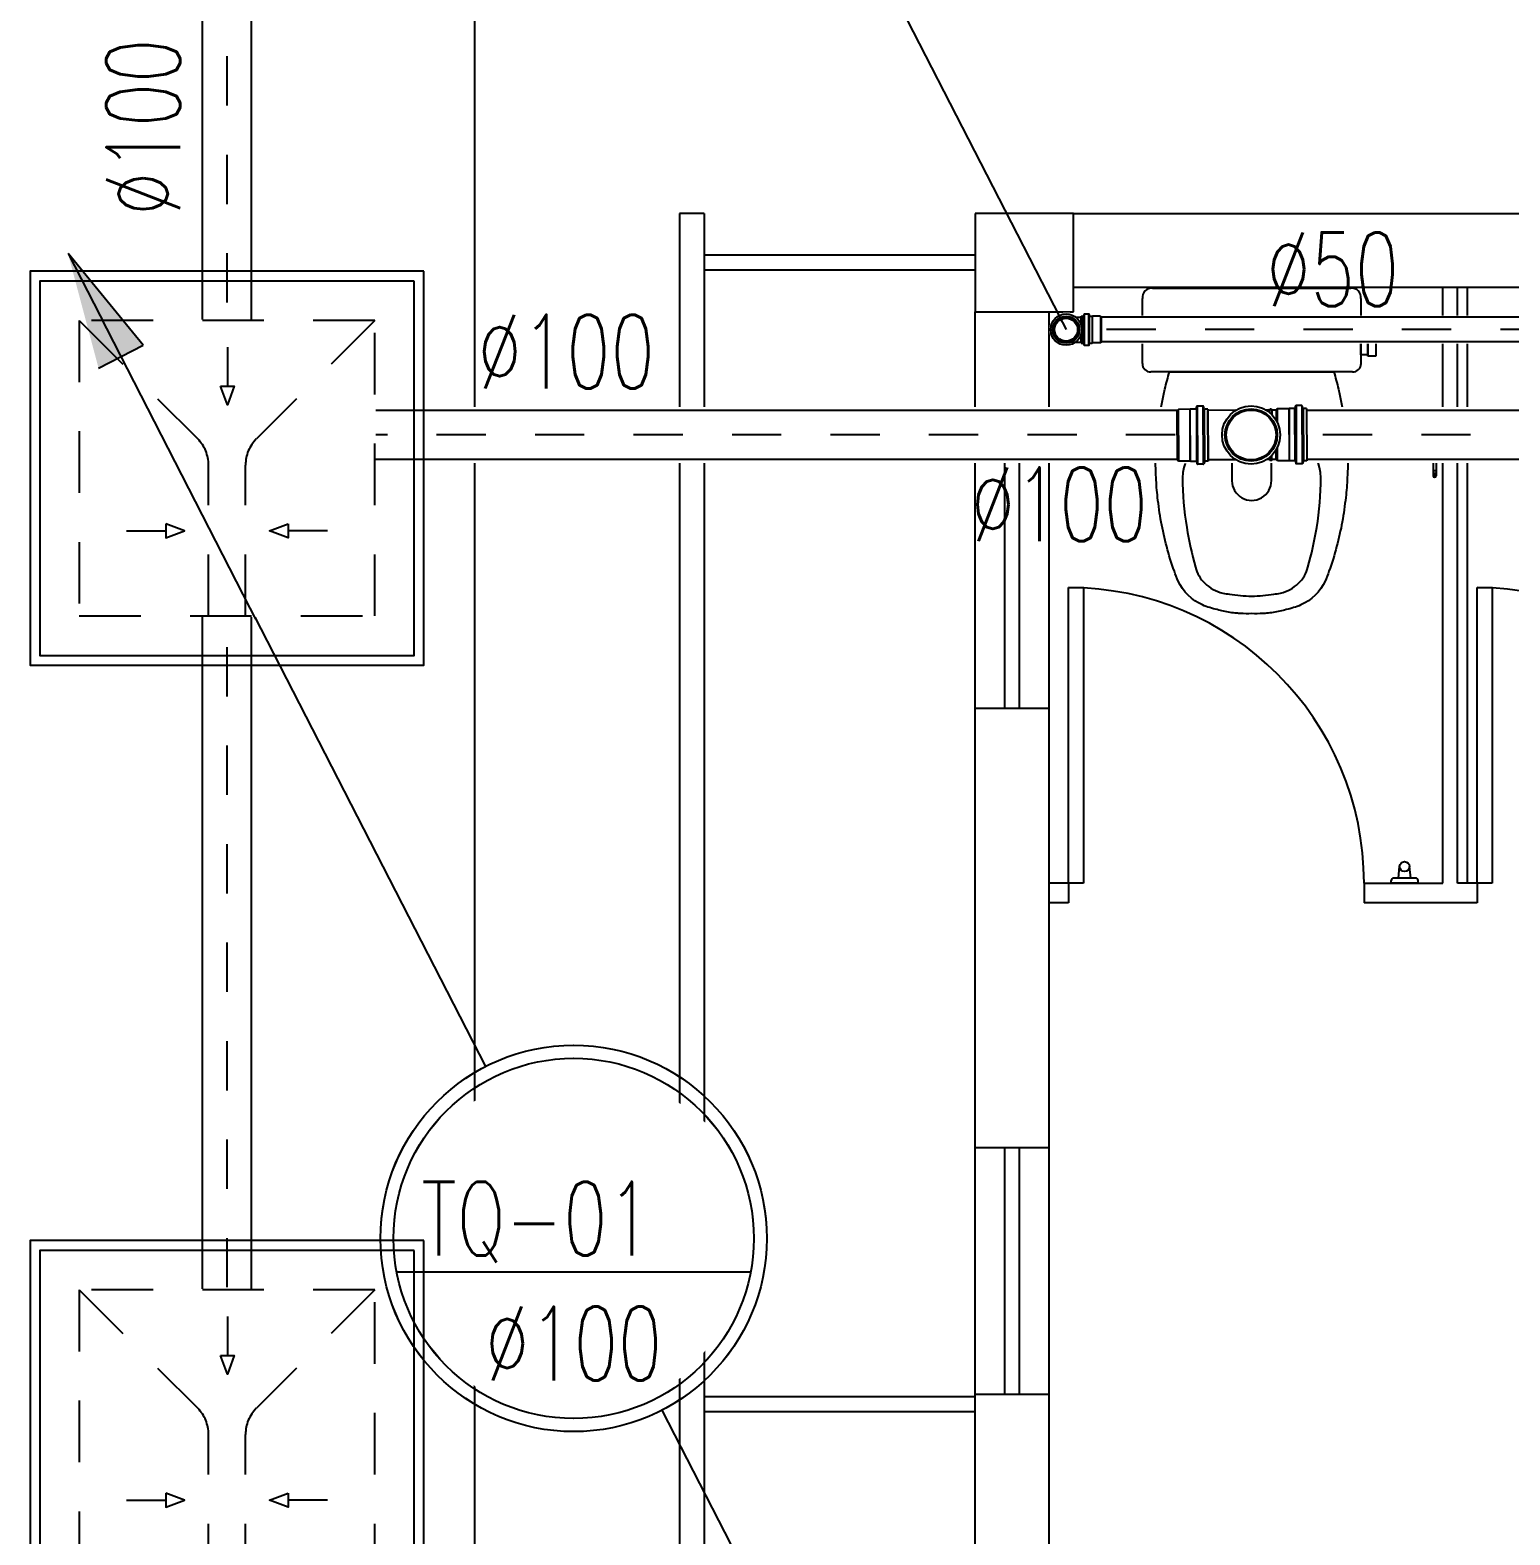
# Model space of a CAD drawing. Header units: inches. Extents: x 542787 to 543192, y 9574025 to 9574373.
# Drawn here: x 543036.852 to 543039.857, y 9574122.021 to 9574125.077 of the extents above; entities that cross this region are included whole.
import ezdxf
from ezdxf.enums import TextEntityAlignment as Align

# ---------------------------------------------------------------- set-up
doc = ezdxf.new("R2010")
doc.units = ezdxf.units.IN
doc.header["$MEASUREMENT"] = 0
for name, pattern in [('DASHDOT', [1, 0.5, -0.25, 0, -0.25]), ('HIDDEN', [0.375, 0.25, -0.125]), ('HIDDEN2', [4.7625, 3.175, -1.5875])]:
    doc.linetypes.add(name, pattern=pattern)
for name, color, linetype in [('EIXO', 8, 'Continuous'), ('I-ARQ', 8, 'Continuous'), ('I-CONEXAO', 1, 'Continuous'), ('I-ESGOTO', 6, 'Continuous'), ('I-NORMO_INST', 4, 'Continuous')]:
    doc.layers.add(name, color=color, linetype=linetype)
doc.styles.add('125', font='ROMANS.SHX', dxfattribs={"width": 0.7, "height": 0.25})
doc.styles.add('25', font='ROMANS.SHX', dxfattribs={"width": 0.7, "height": 0.05})
doc.styles.add('50', font='ROMANS.SHX', dxfattribs={"width": 0.7, "height": 0.1})

# ---------------------------------------------------------------- blocks, each defined once
blk = doc.blocks.new('*U108')
at = {"color": 2}
blk.add_wipeout([(0, 0.0569), (5.9025, 0.0569), (5.9025, -0.0569), (0, -0.0569)], dxfattribs=at)
for p, q in [((0, 0.05), (5.9025, 0.05)), ((0, -0.05), (5.9025, -0.05))]:
    blk.add_line(p, q)
at = {"layer": 'EIXO', "linetype": 'DASHDOT', "ltscale": 0.01}
blk.add_line((0, 0), (5.9025, 0), dxfattribs=at)
blk = doc.blocks.new('*U165')
at = {"color": 2}
blk.add_wipeout([(0, 0.0285), (4.1149, 0.0285), (4.1149, -0.0285), (0, -0.0285)], dxfattribs=at)
for p, q in [((0, 0.025), (4.1149, 0.025)), ((0, -0.025), (4.1149, -0.025))]:
    blk.add_line(p, q)
at = {"layer": 'EIXO', "linetype": 'DASHDOT', "ltscale": 0.01}
blk.add_line((0, 0), (4.1149, 0), dxfattribs=at)
blk = doc.blocks.new('*U109')
at = {"color": 2}
blk.add_wipeout([(0.0569, 0), (0.0569, -20.7285), (-0.0569, -20.7285), (-0.0569, 0)], dxfattribs=at)
for p, q in [((-0.05, 0), (-0.05, -20.7285)), ((0.05, 0), (0.05, -20.7285))]:
    blk.add_line(p, q)
at = {"layer": 'EIXO', "linetype": 'DASHDOT', "ltscale": 0.01}
blk.add_line((0, 0), (0, -20.7285), dxfattribs=at)
blk = doc.blocks.new('A$C125A11A8')
for p, q in [((0, -0.0531), (0, 0.0531)), ((0, 0.0531), (0.0061, 0.0531)), ((0.0074, 0.0541), (0.0084, 0.0581)), ((0.0097, 0.0591), (0.0214, 0.0591)), ((0.0097, -0.0577), (0.0097, 0.0577)), ((0.0214, -0.0577), (0.0214, 0.0577)), ((0.023, 0.0543), (0.0227, 0.0578)), ((0.0244, 0.0531), (0.0357, 0.0531)), ((0.0244, -0.0531), (0.0244, 0.0531)), ((0.0357, -0.0531), (0.0357, 0.0531)), ((0.0357, 0.0531), (0.036, 0.0527)), ((0.036, 0.0527), (0.0597, 0.0527)), ((0.0597, 0.0527), (0.0597, 0.0255)), ((0.0597, 0.0527), (0.0621, 0.0503)), ((0.0621, 0.0503), (0.0709, 0.0503)), ((0.0709, 0.0503), (0.071, 0.0523)), ((0.0709, 0.0503), (0.0709, 0.0415)), ((0.071, 0.0523), (0.075, 0.0523)), ((0.0751, 0.0503), (0.075, 0.0523)), ((0.0751, 0.0503), (0.082, 0.0503)), ((0.0751, 0.0503), (0.0751, 0.0454)), ((0.1438, 0.0503), (0.2007, 0.0503)), ((0.2007, -0.0531), (0.2007, 0.0531)), ((0.2007, 0.0531), (0.2067, 0.0531)), ((0.208, 0.0541), (0.2091, 0.0581)), ((0.2104, 0.0591), (0.2221, 0.0591)), ((0.2104, -0.0577), (0.2104, 0.0577)), ((0.2221, -0.0577), (0.2221, 0.0577)), ((0.2237, 0.0543), (0.2234, 0.0578)), ((0.225, 0.0531), (0.2363, 0.0531)), ((0.2363, 0.0531), (0.2367, 0.0527)), ((0.2367, 0.0527), (0.2603, 0.0527)), ((0.2603, 0.0527), (0.2627, 0.0503)), ((0.2627, 0.0503), (0.2627, -0.0503)), ((0.0597, -0.0527), (0.0597, -0.0255)), ((0, -0.0531), (0.0061, -0.0531)), ((0.0074, -0.0541), (0.0084, -0.0581)), ((0.0097, -0.0591), (0.0214, -0.0591)), ((0.023, -0.0543), (0.0227, -0.0578)), ((0.0244, -0.0531), (0.0357, -0.0531)), ((0.0357, -0.0531), (0.036, -0.0527)), ((0.036, -0.0527), (0.0597, -0.0527)), ((0.0597, -0.0527), (0.0621, -0.0503)), ((0.0621, -0.0503), (0.0709, -0.0503)), ((0.0709, -0.0503), (0.0709, -0.0415)), ((0.0709, -0.0503), (0.071, -0.0523)), ((0.071, -0.0523), (0.075, -0.0523)), ((0.0751, -0.0503), (0.075, -0.0523)), ((0.0751, -0.0503), (0.0751, -0.0454)), ((0.0751, -0.0503), (0.082, -0.0503)), ((0.1438, -0.0503), (0.2007, -0.0503)), ((0.2007, -0.0531), (0.2067, -0.0531)), ((0.208, -0.0541), (0.2091, -0.0581)), ((0.2104, -0.0591), (0.2221, -0.0591)), ((0.2237, -0.0543), (0.2234, -0.0578)), ((0.225, -0.0531), (0.2363, -0.0531)), ((0.2363, -0.0531), (0.2367, -0.0527)), ((0.2367, -0.0527), (0.2603, -0.0527)), ((0.2603, -0.0527), (0.2627, -0.0503))]:
    blk.add_line(p, q)
at = {"color": 8}
for p, q in [((0.0071, -0.0531), (0.0071, 0.0531)), ((0.0231, -0.0531), (0.0231, 0.0531)), ((0.036, -0.0527), (0.036, 0.0527)), ((0.0621, 0.0503), (0.0621, 0.03)), ((0.2007, 0.0503), (0.2007, -0.0503)), ((0.2007, 0.0503), (0.2007, -0.0503)), ((0.2078, -0.0531), (0.2078, 0.0531)), ((0.2238, -0.0531), (0.2238, 0.0531)), ((0.2363, 0.0531), (0.2363, -0.0531)), ((0.2367, 0.0527), (0.2367, -0.0527)), ((0.2603, 0.0527), (0.2603, -0.0527)), ((0.0621, -0.0503), (0.0621, -0.03))]:
    blk.add_line(p, q, dxfattribs=at)
for radius in [0.0591, 0.0507]:
    blk.add_circle((0.1129, 0), radius)
blk.add_circle((0.1129, 0), 0.0531, dxfattribs=at)
for centre, start, end in [((0.0061, 0.0544), 270, 345), ((0.0097, 0.0577), 90, 165), ((0.0214, 0.0577), 5, 90), ((0.0244, 0.0544), 185, 270), ((0.2067, 0.0544), 270, 345), ((0.2104, 0.0577), 90, 165), ((0.2221, 0.0577), 5, 90), ((0.225, 0.0544), 185, 270), ((0.0061, -0.0544), 15, 90), ((0.0097, -0.0577), 195, 270), ((0.0214, -0.0577), 270, 355), ((0.0244, -0.0544), 90, 175), ((0.2067, -0.0544), 15, 90), ((0.2104, -0.0577), 195, 270), ((0.2221, -0.0577), 270, 355), ((0.225, -0.0544), 90, 175)]:
    blk.add_arc(centre, 0.00133, start, end)
blk = doc.blocks.new('*U236')
at = {"color": 2}
blk.add_wipeout([(0.1505, -0.057), (0.1269, -0.0571), (0.1266, -0.0575), (0.1162, -0.0575), (0.1162, -0.0583), (0.1105, -0.0635), (0.0989, -0.0636), (0.0934, -0.0594), (0.0929, -0.0576), (0.0848, -0.0576), (0.0848, -0.0549), (0.0335, -0.0551), (0.0018, -0.0653), (-0.0324, -0.0554), (-0.0326, -0.0574), (-0.0445, -0.0575), (-0.0447, -0.0555), (-0.0477, -0.0555), (-0.0501, -0.0579), (-0.0737, -0.058), (-0.0741, -0.0584), (-0.0844, -0.0584), (-0.0845, -0.0592), (-0.0901, -0.0644), (-0.1018, -0.0645), (-0.1073, -0.0603), (-0.1078, -0.0585), (-0.1115, -0.0585), (-0.1121, 0.0563), (-0.1083, 0.0563), (-0.1078, 0.0581), (-0.1024, 0.0623), (-0.0907, 0.0624), (-0.085, 0.0572), (-0.0849, 0.0564), (-0.0746, 0.0564), (-0.0743, 0.0561), (-0.0506, 0.0562), (-0.0482, 0.0538), (-0.0452, 0.0538), (-0.045, 0.0559), (-0.0331, 0.0559), (-0.0329, 0.0539), (-0.0002, 0.0633), (0.033, 0.0542), (0.0843, 0.0544), (0.0843, 0.0572), (0.0924, 0.0572), (0.0928, 0.059), (0.0983, 0.0632), (0.11, 0.0633), (0.1156, 0.0581), (0.1157, 0.0573), (0.1261, 0.0574), (0.1264, 0.057), (0.15, 0.0571), (0.1506, 0.0522), (0.1511, -0.0521)], dxfattribs=at)
at = {"color": 2, "rotation": 0.2591085782658906}
blk.add_blockref('A$C125A11A8', (-0.1118, -0.0011), dxfattribs=at)
blk = doc.blocks.new('*U70')
at = {"color": 2, "ltscale": 0.5}
blk.add_wipeout([(-0.302, -0.302), (0.302, -0.302), (0.302, 0.302), (-0.302, 0.302)], dxfattribs=at)
at = {"ltscale": 0.5}
blk.add_lwpolyline([(-0.4, -0.4), (0.4, -0.4), (0.4, 0.4), (-0.4, 0.4)], close=True, dxfattribs=at)
at = {"color": 8, "ltscale": 0.5}
blk.add_lwpolyline([(-0.38, -0.38), (0.38, -0.38), (0.38, 0.38), (-0.38, 0.38)], close=True, dxfattribs=at)
at = {"color": 8, "linetype": 'HIDDEN', "ltscale": 0.5}
blk.add_lwpolyline([(-0.3, -0.3), (0.3, -0.3), (0.3, 0.3), (-0.3, 0.3)], close=True, dxfattribs=at)
at = {"layer": 'I-CONEXAO', "color": 8, "linetype": 'HIDDEN', "ltscale": 0.5}
for p, q in [((-0.0375, 0.3), (-0.0375, -0.0064)), ((0.0375, 0.3), (0.0375, -0.0064)), ((-0.3, -0.3), (-0.0595, -0.0595)), ((0.3, -0.3), (0.0595, -0.0595))]:
    blk.add_line(p, q, dxfattribs=at)
at = {"layer": 'I-CONEXAO', "color": 8, "ltscale": 0.5}
for p, q in [((-0.2041, 0.127), (-0.1243, 0.127)), ((0.2041, 0.127), (0.1243, 0.127)), ((-0.0006, -0.2462), (-0.0006, -0.1664))]:
    blk.add_line(p, q, dxfattribs=at)
for points in [[(-0.1243, 0.113), (-0.1243, 0.1411), (-0.0865, 0.127)], [(0.1243, 0.113), (0.1243, 0.1411), (0.0865, 0.127)], [(0.0135, -0.1664), (-0.0147, -0.1664), (-0.0006, -0.1286)]]:
    blk.add_lwpolyline(points, close=True, dxfattribs=at)
at = {"layer": 'I-CONEXAO', "color": 8, "linetype": 'HIDDEN', "ltscale": 0.5}
for centre, start, end in [((-0.1125, -0.0064), 315, 0), ((0.1125, -0.0064), 180, 225)]:
    blk.add_arc(centre, 0.075, start, end, dxfattribs=at)
blk = doc.blocks.new('*U230')
at = {"color": 1, "style": '25'}
for tag, flags, p in [('DESCRICAO', 1, (0, -0.1085)), ('MARCA', 1, (0, -0.1877)), ('QUANT.', 3, (0, -0.2718))]:
    blk.add_attdef(tag, text='', height=0.05, dxfattribs=dict(at, flags=flags)).set_placement(p, align=Align.CENTER)
at = {"color": 2}
blk.add_wipeout([(-0.0181, -0.0319), (-0.0248, -0.0281), (-0.035, -0.034), (-0.0492, -0.034), (-0.0492, -0.0294), (-0.0718, -0.0294), (-0.0718, 0), (-0.0718, 0.0294), (-0.0492, 0.0294), (-0.0492, 0.034), (-0.035, 0.034), (-0.0248, 0.0281), (-0.02, 0.0297), (-0.0097, 0.0345), (0.0085, 0.0332), (0.0203, 0.0299), (0.0264, 0.0241), (0.0311, 0.0161), (0.0341, 0.006), (0.0341, -0.0054), (0.0307, -0.0173), (0.0264, -0.0257), (0.0173, -0.0319), (0.0072, -0.0341), (-0.0062, -0.0345)], dxfattribs=at)
for p, q in [((-0.0471, 0.0309), (-0.0474, 0.0283)), ((-0.0374, 0.0318), (-0.0461, 0.0318)), ((-0.0461, 0.0308), (-0.0461, -0.0308)), ((-0.0374, 0.0308), (-0.0374, -0.0308)), ((-0.0364, 0.0311), (-0.0356, 0.0281)), ((-0.07, 0.0271), (-0.0718, 0.0253)), ((-0.0718, 0.0253), (-0.0718, -0.0253)), ((-0.07, 0.0271), (-0.0533, 0.0271)), ((-0.053, 0.0273), (-0.0533, 0.0271)), ((-0.0484, 0.0273), (-0.053, 0.0273)), ((-0.0303, 0.0273), (-0.0347, 0.0273)), ((-0.0303, 0.0273), (-0.0303, 0.0097)), ((-0.0192, 0.0253), (-0.0303, 0.0253)), ((-0.07, -0.0271), (-0.0718, -0.0253)), ((-0.07, -0.0271), (-0.0533, -0.0271)), ((-0.053, -0.0273), (-0.0533, -0.0271)), ((-0.0484, -0.0273), (-0.053, -0.0273)), ((-0.0471, -0.0309), (-0.0474, -0.0283)), ((-0.0364, -0.0311), (-0.0356, -0.0281)), ((-0.0303, -0.0273), (-0.0347, -0.0273)), ((-0.0303, -0.0097), (-0.0303, -0.0273)), ((-0.0192, -0.0253), (-0.0303, -0.0253)), ((-0.0374, -0.0318), (-0.0461, -0.0318))]:
    blk.add_line(p, q)
at = {"color": 8}
for p, q in [((-0.07, -0.0271), (-0.07, 0.0271)), ((-0.0533, 0.0271), (-0.0533, -0.0271)), ((-0.053, -0.0273), (-0.053, 0.0273)), ((-0.0474, 0.0273), (-0.0474, -0.0273)), ((-0.0354, 0.0273), (-0.0354, -0.0273)), ((-0.0303, 0.0097), (-0.0303, 0.0253)), ((-0.0303, -0.0253), (-0.0303, -0.0097))]:
    blk.add_line(p, q, dxfattribs=at)
for radius in [0.0318, 0.0274]:
    blk.add_circle((0, 0), radius)
blk.add_circle((0, 0), 0.0256, dxfattribs=at)
for centre, start, end in [((-0.0461, 0.0308), 90, 175), ((-0.0374, 0.0308), 15, 90), ((-0.0484, 0.0284), 270, 355), ((-0.0347, 0.0284), 195, 270), ((-0.0484, -0.0284), 5, 90), ((-0.0347, -0.0284), 90, 165), ((-0.0461, -0.0308), 185, 270), ((-0.0374, -0.0308), 270, 345)]:
    blk.add_arc(centre, 0.001, start, end)
blk = doc.blocks.new('*U107')
for p, q in [((-0.007573, -0.023558), (0, 0)), ((-0.018348, -0.057076), (-0.010775, -0.033518)), ((-0.018038, -0.053882), (-0.018348, -0.057076)), ((-0.01674, -0.054299), (-0.018038, -0.053882))]:
    blk.add_line(p, q)
for centre, radius in [((0, 0), 0.000311), ((-0.009174, -0.028538), 0.004878)]:
    blk.add_circle(centre, radius)
at = {"color": 8}
blk.add_circle((-0.009174, -0.028538), 0.005231, dxfattribs=at)
blk.add_solid([(-0.01674, -0.054299), (-0.018038, -0.053882), (-0.018348, -0.057076)])
blk = doc.blocks.new('BOLA')
at = {"style": '50', "width": 0.7, "flags": 1}
blk.add_attdef('ALTUARA', text='', height=0.002, dxfattribs=at).set_placement((0.00026, -0.007526), align=Align.CENTER)
at = {"color": 2}
blk.add_wipeout([(-0.003431, 0.003307), (-0.000897, 0.004686), (0.001845, 0.004422), (0.003566, 0.003136), (0.004587, 0.001341), (0.004757, -0.000322), (0.004228, -0.002231), (0.002999, -0.003724), (0.001108, -0.004707), (-0.000878, -0.004726), (-0.00258, -0.004083), (-0.003431, -0.003327), (-0.004508, -0.001702), (-0.004792, -0.000077), (-0.004527, 0.001624)], dxfattribs=at)
at = {"color": 8}
blk.add_line((-0.004793, -0.000905), (0.004793, -0.000905), dxfattribs=at)
blk.add_circle((0, 0), 0.005231, dxfattribs=at)
blk.add_circle((0, 0), 0.004878)
at = {"style": '50', "width": 0.7}
blk.add_attdef('NAF', (-0.004127, -0.000465), '', height=0.002, dxfattribs=at)
blk.add_attdef('NU', text='', height=0.002, dxfattribs=at).set_placement((0, -0.003846), align=Align.CENTER)

msp = doc.modelspace()

# ---------------------------------------------------------------- linework, layer by layer
at = {"layer": 'I-ARQ'}
for p, q in [((543037.7544, 9574126.4995), (543037.7544, 9574103.7595)), ((543038.171, 9574124.7045), (543038.171, 9574105.5545)), ((543038.221, 9574124.7045), (543038.171, 9574124.7045)), ((543038.171, 9574124.7045), (543038.171, 9574105.5545)), ((543038.221, 9574124.7045), (543038.171, 9574124.7045)), ((543038.171, 9574124.7045), (543038.171, 9574105.5545)), ((543038.221, 9574124.7045), (543038.171, 9574124.7045)), ((543038.221, 9574124.7045), (543038.171, 9574124.7045)), ((543038.221, 9574124.7045), (543038.221, 9574105.5545)), ((543038.221, 9574124.7045), (543038.221, 9574105.5545)), ((543038.221, 9574124.7045), (543038.221, 9574105.5545)), ((543038.971, 9574124.7045), (543038.771, 9574124.7045)), ((543038.771, 9574124.7045), (543038.771, 9574124.5045)), ((543038.971, 9574124.7045), (543038.771, 9574124.7045)), ((543038.771, 9574124.7045), (543038.771, 9574124.5045)), ((543038.971, 9574124.7045), (543038.771, 9574124.7045)), ((543038.771, 9574124.7045), (543038.771, 9574124.5045)), ((543038.971, 9574124.7045), (543038.771, 9574124.7045)), ((543038.771, 9574124.7045), (543038.771, 9574124.5045)), ((543038.971, 9574124.7045), (543038.771, 9574124.7045)), ((543038.771, 9574124.7045), (543038.771, 9574124.5045)), ((543038.971, 9574124.7045), (543038.771, 9574124.7045)), ((543038.771, 9574124.7045), (543038.771, 9574124.5045)), ((543038.971, 9574124.7045), (543038.771, 9574124.7045)), ((543038.771, 9574124.7045), (543038.771, 9574124.5045)), ((543038.971, 9574124.7045), (543038.771, 9574124.7045)), ((543038.771, 9574124.7045), (543038.771, 9574124.5045)), ((543038.971, 9574124.7045), (543038.771, 9574124.7045)), ((543038.771, 9574124.7045), (543038.771, 9574124.5045)), ((543038.971, 9574124.7045), (543038.771, 9574124.7045)), ((543038.771, 9574124.7045), (543038.771, 9574124.5045)), ((543038.971, 9574124.5045), (543038.971, 9574124.7045)), ((543038.971, 9574124.5045), (543038.971, 9574124.7045)), ((543038.971, 9574124.5045), (543038.971, 9574124.7045)), ((543038.971, 9574124.5045), (543038.971, 9574124.7045)), ((543038.971, 9574124.5045), (543038.971, 9574124.7045)), ((543038.971, 9574124.7045), (543044.916, 9574124.7045)), ((543038.971, 9574124.5045), (543038.971, 9574124.7045)), ((543038.971, 9574124.5045), (543038.971, 9574124.7045)), ((543038.971, 9574124.5045), (543038.971, 9574124.7045)), ((543038.971, 9574124.5045), (543038.971, 9574124.7045)), ((543038.971, 9574124.7045), (543044.916, 9574124.7045)), ((543038.971, 9574124.5045), (543038.971, 9574124.7045)), ((543038.771, 9574124.6195), (543038.221, 9574124.6195)), ((543038.771, 9574124.6195), (543038.221, 9574124.6195)), ((543038.771, 9574124.6195), (543038.221, 9574124.6195)), ((543038.771, 9574124.5895), (543038.221, 9574124.5895)), ((543038.771, 9574124.5895), (543038.221, 9574124.5895)), ((543038.771, 9574124.5895), (543038.221, 9574124.5895)), ((543038.971, 9574124.5545), (543043.871, 9574124.5545)), ((543038.971, 9574124.5545), (543043.871, 9574124.5545)), ((543039.1108, 9574124.3994), (543039.1108, 9574124.5318)), ((543039.1316, 9574124.5527), (543039.534, 9574124.5527)), ((543039.5548, 9574124.5318), (543039.5548, 9574124.3994)), ((543039.721, 9574123.3445), (543039.721, 9574124.5527)), ((543039.751, 9574123.3445), (543039.751, 9574124.5527)), ((543039.771, 9574123.3445), (543039.771, 9574124.5545)), ((543038.771, 9574124.5045), (543038.971, 9574124.5045)), ((543038.771, 9574124.5045), (543038.971, 9574124.5045)), ((543038.771, 9574124.5045), (543038.971, 9574124.5045)), ((543038.771, 9574124.5045), (543038.971, 9574124.5045)), ((543038.771, 9574124.5045), (543038.971, 9574124.5045)), ((543038.771, 9574124.5045), (543038.971, 9574124.5045)), ((543038.771, 9574124.5045), (543038.971, 9574124.5045)), ((543038.771, 9574124.5045), (543038.971, 9574124.5045)), ((543038.771, 9574124.5045), (543038.971, 9574124.5045)), ((543038.771, 9574120.067), (543038.771, 9574124.5045)), ((543038.771, 9574124.5045), (543038.971, 9574124.5045)), ((543038.921, 9574124.5045), (543038.921, 9574120.5589)), ((543039.5378, 9574124.3827), (543039.1278, 9574124.3827)), ((543039.7012, 9574124.2922), (543039.7012, 9574124.2661)), ((543039.7072, 9574124.2884), (543039.7012, 9574124.2884)), ((543039.7072, 9574124.2922), (543039.7072, 9574124.2661)), ((543039.686, 9574124.2416), (543039.686, 9574124.2674)), ((543039.6895, 9574124.2416), (543039.6895, 9574124.2674)), ((543039.6895, 9574124.2661), (543039.7189, 9574124.2661)), ((543039.7072, 9574124.2863), (543039.7012, 9574124.2863)), ((543039.7072, 9574124.2822), (543039.7012, 9574124.2822)), ((543039.7189, 9574124.2395), (543039.7189, 9574124.2695)), ((543039.6895, 9574124.2429), (543039.7189, 9574124.2429)), ((543039.7012, 9574124.2429), (543039.7012, 9574124.1715)), ((543039.7072, 9574124.2429), (543039.7072, 9574124.1715)), ((543039.7072, 9574124.1815), (543039.7012, 9574124.1815)), ((543039.7072, 9574124.1765), (543039.7012, 9574124.1765)), ((543039.7072, 9574124.1732), (543039.7012, 9574124.1732)), ((543039.7071, 9574124.1707), (543039.7014, 9574124.1707)), ((543038.961, 9574123.3445), (543038.961, 9574123.9445)), ((543038.991, 9574123.9445), (543038.991, 9574123.3445)), ((543039.791, 9574123.3445), (543039.791, 9574123.9445)), ((543039.791, 9574123.9445), (543039.821, 9574123.9445)), ((543039.821, 9574123.9445), (543039.821, 9574123.3445)), ((543039.6308, 9574123.3545), (543039.6333, 9574123.378)), ((543039.6559, 9574123.3545), (543039.6533, 9574123.378)), ((543038.961, 9574123.3445), (543038.921, 9574123.3445)), ((543038.961, 9574123.3445), (543038.961, 9574123.3045)), ((543039.561, 9574123.3445), (543039.721, 9574123.3445)), ((543039.561, 9574123.3445), (543039.561, 9574123.3045)), ((543039.6161, 9574123.3445), (543039.6161, 9574123.3495)), ((543039.6709, 9574123.3445), (543039.6161, 9574123.3445)), ((543039.6659, 9574123.3545), (543039.6211, 9574123.3545)), ((543039.6709, 9574123.3445), (543039.6709, 9574123.3495)), ((543039.791, 9574123.3445), (543039.751, 9574123.3445)), ((543039.791, 9574123.3445), (543039.791, 9574123.3045)), ((543039.821, 9574123.3445), (543039.791, 9574123.3445)), ((543038.961, 9574123.3045), (543038.921, 9574123.3045)), ((543039.791, 9574123.3045), (543039.561, 9574123.3045)), ((543039.751, 9574123.3045), (543039.721, 9574123.3045)), ((543038.771, 9574122.3008), (543038.221, 9574122.3008)), ((543038.771, 9574122.3008), (543038.221, 9574122.3008)), ((543038.771, 9574122.3008), (543038.221, 9574122.3008)), ((543038.771, 9574122.2708), (543038.221, 9574122.2708)), ((543038.771, 9574122.2708), (543038.221, 9574122.2708)), ((543038.771, 9574122.2708), (543038.221, 9574122.2708))]:
    msp.add_line(p, q, dxfattribs=at)
at = {"layer": 'I-ARQ', "linetype": 'ByBlock'}
for p, q in [((543039.5848, 9574124.4507), (543039.5688, 9574124.4507)), ((543039.5688, 9574124.4147), (543039.5688, 9574124.4507)), ((543039.5848, 9574124.4507), (543039.5848, 9574124.4147)), ((543039.5848, 9574124.4147), (543039.5688, 9574124.4147))]:
    msp.add_line(p, q, dxfattribs=at)
at = {"layer": 'I-ARQ', "linetype": 'HIDDEN2'}
for p, q in [((543038.921, 9574124.1995), (543038.771, 9574124.1995)), ((543038.831, 9574124.1995), (543038.831, 9574123.6995)), ((543038.861, 9574123.6995), (543038.861, 9574124.1995)), ((543038.961, 9574123.9445), (543038.991, 9574123.9445)), ((543038.771, 9574123.6995), (543038.921, 9574123.6995)), ((543038.991, 9574123.3445), (543038.961, 9574123.3445)), ((543038.921, 9574122.8067), (543038.771, 9574122.8067)), ((543038.831, 9574122.8067), (543038.831, 9574122.3067)), ((543038.861, 9574122.3067), (543038.861, 9574122.8067)), ((543038.771, 9574122.3067), (543038.921, 9574122.3067))]:
    msp.add_line(p, q, dxfattribs=at)
at = {"layer": 'I-ARQ', "linetype": 'ByBlock'}
for points in [[(543039.1108, 9574124.4767), (543039.1108, 9574124.4587), (543039.1079, 9574124.4587, -0.197763), (543039.1078, 9574124.4588, -0.161404), (543039.1048, 9574124.4677, -0.158802), (543039.1078, 9574124.4765, -0.197763), (543039.1079, 9574124.4767)], [(543039.5577, 9574124.4767, -0.197763), (543039.5579, 9574124.4765, -0.15883), (543039.5608, 9574124.4677, -0.161377), (543039.5579, 9574124.4588, -0.197763), (543039.5577, 9574124.4587), (543039.5548, 9574124.4587), (543039.5548, 9574124.4767)]]:
    msp.add_lwpolyline(points, format="xyb", close=True, dxfattribs=at)
msp.add_lwpolyline([(543039.5688, 9574124.4482), (543039.5688, 9574124.4172), (543039.5548, 9574124.4172), (543039.5548, 9574124.4482)], close=True, dxfattribs=at)
at = {"layer": 'I-ARQ'}
for points in [[(543039.4998, 9574124.3827, 0.003882), (543039.5093, 9574124.3477, -0.024258), (543039.5233, 9574124.2677, -0.02486), (543039.5273, 9574124.2177, -0.033324), (543039.5268, 9574124.1677, -0.02486), (543039.5238, 9574124.1277, -0.012268), (543039.5168, 9574124.0777, -0.015806), (543039.5053, 9574124.0277, -0.026699), (543039.4898, 9574123.9777, -0.021919), (543039.4823, 9574123.9577, -0.174675), (543039.4328, 9574123.9092, -0.045452), (543039.4028, 9574123.8997, -0.022856), (543039.39, 9574123.8965, -0.041289), (543039.3632, 9574123.8925, -0.039166), (543039.3575, 9574123.892, -0.012899), (543039.3557, 9574123.8921, -0.04333), (543039.3328, 9574123.8917, -0.04333), (543039.31, 9574123.8921, -0.052091), (543039.3024, 9574123.8925, -0.041289), (543039.2757, 9574123.8965, -0.022856), (543039.2628, 9574123.8997, -0.045452), (543039.2328, 9574123.9092, -0.174675), (543039.1833, 9574123.9577, -0.021919), (543039.1758, 9574123.9777, -0.026699), (543039.1603, 9574124.0277, -0.015806), (543039.1488, 9574124.0777, -0.012268), (543039.1418, 9574124.1277, -0.02486), (543039.1388, 9574124.1677, -0.033324), (543039.1383, 9574124.2177, -0.02486), (543039.1423, 9574124.2677, -0.024258), (543039.1563, 9574124.3477, 0.003882), (543039.1658, 9574124.3827)], [(543039.2293, 9574124.24, 0.234638), (543039.1923, 9574124.1677, 0.044666), (543039.2009, 9574124.0667, 0.031515), (543039.219, 9574123.9862, 0.151063), (543039.2376, 9574123.9534, 0.148094), (543039.2741, 9574123.9334, 0.031073), (543039.2877, 9574123.9312, 0.035055), (543039.3328, 9574123.9271, 0.035055), (543039.378, 9574123.9312, 0.031073), (543039.3916, 9574123.9334, 0.148094), (543039.428, 9574123.9534, 0.151063), (543039.4467, 9574123.9862, 0.031515), (543039.4648, 9574124.0667, 0.044666), (543039.4733, 9574124.1677, 0.234638), (543039.4364, 9574124.24, 0.129345), (543039.3937, 9574124.2571, 0.041331), (543039.3328, 9574124.2617, 0.041331), (543039.272, 9574124.2571, 0.129345)]]:
    msp.add_lwpolyline(points, format="xyb", close=True, dxfattribs=at)
at = {"layer": 'I-ARQ', "linetype": 'ByBlock'}
msp.add_lwpolyline([(543039.2928, 9574124.2267), (543039.2928, 9574124.1615, 1.002091), (543039.3728, 9574124.1617), (543039.3728, 9574124.2267, 0.054282), (543039.3328, 9574124.231, 0.054282), (543039.2928, 9574124.2267, -1.56536)], format="xyb", dxfattribs=at)
at = {"layer": 'I-ARQ'}
for centre, radius in [((543039.7042, 9574124.2922), 0.003), ((543039.6433, 9574123.378), 0.01)]:
    msp.add_circle(centre, radius, dxfattribs=at)
for centre, radius, start, end in [((543039.1297, 9574124.5337), 0.019, 84.255, 185.745), ((543039.5359, 9574124.5337), 0.019, 354.255, 95.745), ((543039.1272, 9574124.399), 0.0164, 178.7026, 272.174), ((543039.5385, 9574124.399), 0.0164, 267.826, 1.2974), ((543039.6878, 9574124.267), 0.00182, 13.2763, 166.7237), ((543039.72, 9574124.2698), 0.00108, 342.7498, 197.2502), ((543039.6878, 9574124.242), 0.00182, 193.2763, 346.7237), ((543039.72, 9574124.2392), 0.00108, 162.7498, 17.2502), ((543039.7042, 9574124.1715), 0.003, 180, 0), ((543038.961, 9574123.3445), 0.6, 0, 90), ((543039.791, 9574123.3445), 0.6, 0, 90), ((543039.6211, 9574123.3495), 0.005, 90, 180), ((543039.6659, 9574123.3495), 0.005, 0, 90)]:
    msp.add_arc(centre, radius, start, end, dxfattribs=at)

# ---------------------------------------------------------------- block references
at = {"layer": 'I-ESGOTO', "color": 2, "rotation": 180}
msp.add_blockref('*U109', (543037.2518, 9574104.5235), dxfattribs=at)

# ---------------------------------------------------------------- texts
at = {"layer": 'I-NORMO_INST', "style": '125', "width": 0.7}
msp.add_text('%%C100', height=0.15, rotation=90, dxfattribs=at).set_placement((543037.1564, 9574124.6993))
for s, p in [('%%C50', (543039.3626, 9574124.516)), ('%%C100', (543037.7606, 9574124.3487))]:
    msp.add_text(s, height=0.15, dxfattribs=at).set_placement(p)

# ---------------------------------------------------------------- next in the draw order: block references
at = {"layer": 'I-ESGOTO', "rotation": 180}
msp.add_blockref('*U165', (543043.1381, 9574124.4684), dxfattribs=at)
at = {"layer": 'I-ESGOTO', "color": 2, "rotation": 180}
msp.add_blockref('*U108', (543043.3774, 9574124.2545), dxfattribs=at)
at = {"layer": 'I-NORMO_INST', "xscale": 75, "yscale": 75, "zscale": 75}
msp.add_blockref('BOLA', (543037.9558, 9574122.6228), dxfattribs=at).add_auto_attribs({'NAF': 'TQ-01', 'NU': '%%c100'})

# ---------------------------------------------------------------- next in the draw order: block references
at = {"layer": 'I-ESGOTO', "rotation": 180}
for name, p in [('*U70', (543037.2518, 9574124.1869)), ('*U230', (543038.9559, 9574124.4684))]:
    msp.add_blockref(name, p, dxfattribs=at)
at = {"layer": 'I-ESGOTO', "color": 2, "rotation": 180}
msp.add_blockref('*U236', (543039.3328, 9574124.2539), dxfattribs=at)

# ---------------------------------------------------------------- next in the draw order: texts
at = {"layer": 'I-NORMO_INST', "style": '125', "width": 0.7}
msp.add_text('%%C100', height=0.15, dxfattribs=at).set_placement((543038.7622, 9574124.0386))

# ---------------------------------------------------------------- next in the draw order: block references
at = {"layer": 'I-NORMO_INST', "xscale": 75, "yscale": 75, "zscale": 75, "rotation": 224.9999999999999}
for p in [(543038.9559, 9574124.4684), (543038.9827, 9574120.6228)]:
    msp.add_blockref('*U107', p, dxfattribs=at)

# ---------------------------------------------------------------- next in the draw order: block references
at = {"layer": 'I-ESGOTO', "rotation": 180}
msp.add_blockref('*U70', (543037.2518, 9574122.2183), dxfattribs=at)

doc.saveas('drawing.dxf')
